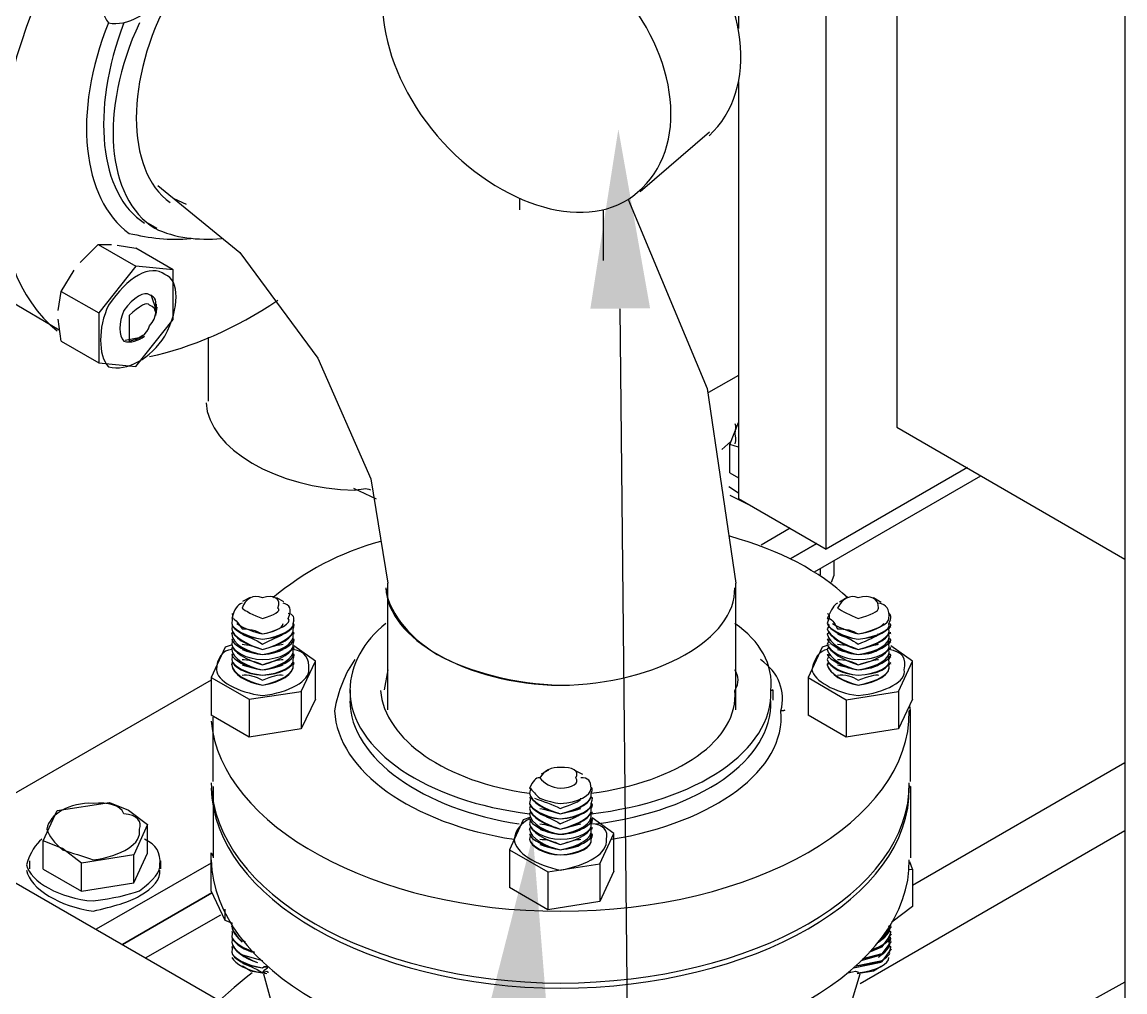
# Model space of a CAD drawing. Header units: inches. Extents: x 0.3 to 33.8, y 15.5 to 37.1.
# Drawn here: x 7.902 to 9.011, y 25.455 to 26.431 of the extents above; entities that cross this region are included whole.
import ezdxf

# ---------------------------------------------------------------- set-up
doc = ezdxf.new("R2010")
doc.units = ezdxf.units.IN
doc.header["$MEASUREMENT"] = 0

# ---------------------------------------------------------------- blocks, each defined once
blk = doc.blocks.new('60298_1')
at = {"transparency": 33554687}
for points in [[(8.4735, 26.1422), (8.5017, 26.3228), (8.5336, 26.1428)], [(8.3704, 25.4353), (8.4157, 25.6123), (8.4303, 25.4301)]]:
    blk.add_hatch(color=21, dxfattribs=at).paths.add_polyline_path(points)
for points in [[(8.6225, 28.0606), (8.6225, 26.4241)], [(8.7108, 25.9004), (8.7108, 28.0095)], [(8.782, 27.9687), (8.782, 26.0233), (9.0113, 25.8906)], [(9.0113, 27.1889), (9.0113, 22.5185)], [(8.6225, 26.3709), (8.6225, 25.9516), (8.7108, 25.9004)], [(8.5935, 26.3198), (8.5238, 26.2599)], [(8.0384, 26.2661), (8.121, 26.1989), (8.1995, 26.0925), (8.2527, 25.9712), (8.2698, 25.8664)], [(8.0544, 26.2532), (8.0668, 26.2475)], [(8.4025, 26.2418), (8.4025, 26.2532)], [(8.512, 26.2516), (8.591, 26.0621), (8.6199, 25.8664)], [(8.4866, 26.1907), (8.4866, 26.2418)], [(8.0286, 26.2284), (8.0374, 26.2232)], [(7.9604, 26.1886), (7.9785, 26.2067)], [(7.9785, 26.2067), (7.9919, 26.2067)], [(7.9785, 26.2067), (8.0162, 26.185)], [(7.9976, 26.2062), (8.0162, 26.2031)], [(8.0539, 26.1814), (8.0162, 26.2031)], [(8.0162, 26.185), (7.979, 26.138)], [(8.0539, 26.1814), (8.0162, 26.185)], [(7.9413, 26.1597), (7.9542, 26.1809)], [(8.0539, 26.1313), (8.0539, 26.1814)], [(7.9382, 26.1406), (7.9413, 26.1597)], [(7.9413, 26.1597), (7.979, 26.138)], [(8.0369, 26.1406), (8.0317, 26.1561)], [(7.8892, 26.1504), (7.9393, 26.121)], [(8.0363, 26.1354), (8.0379, 26.1437)], [(8.0369, 26.1468), (8.0369, 26.1468)], [(8.0369, 26.138), (8.0369, 26.1468)], [(7.9413, 26.1096), (7.9382, 26.1318)], [(7.979, 26.138), (7.979, 26.0879)], [(8.0162, 26.0843), (8.0539, 26.1313)], [(7.9413, 26.1096), (7.979, 26.0879)], [(8.0054, 26.1106), (8.0214, 26.1137)], [(8.0152, 26.1106), (8.0152, 26.1106)], [(8.0234, 26.1153), (8.0162, 26.1111)], [(8.0895, 26.0492), (8.0895, 26.1137)], [(7.979, 26.0879), (8.0162, 26.0843)], [(8.6225, 26.075), (8.5925, 26.0579)], [(8.6137, 25.9774), (8.6137, 26.0058), (8.6225, 26.028)], [(8.6147, 26.0089), (8.6059, 26.0006)], [(8.6225, 26.0032), (8.6137, 26.0058)], [(8.6137, 25.9774), (8.6225, 25.9722)], [(8.6989, 25.8777), (8.8662, 25.9743)], [(8.8528, 25.9826), (8.7108, 25.9004)], [(8.6127, 25.9634), (8.6225, 25.9572)], [(8.2352, 25.9619), (8.2579, 25.9511)], [(8.6137, 25.9547), (8.6359, 25.9438)], [(8.1009, 25.446), (7.2499, 25.9371)], [(8.6746, 25.9216), (8.6452, 25.9046)], [(8.7015, 25.9061), (8.6751, 25.8911)], [(8.6751, 25.8911), (8.7015, 25.9061)], [(8.7185, 25.8891), (8.7185, 25.8741)], [(8.7046, 25.8808), (8.7046, 25.8746)], [(8.7185, 25.8741), (8.7159, 25.8669)], [(8.2698, 25.7388), (8.2698, 25.8664)], [(8.6199, 25.7388), (8.6199, 25.8664)], [(8.1314, 25.8519), (8.1236, 25.8478)], [(8.1577, 25.8519), (8.1649, 25.8478)], [(8.7319, 25.8519), (8.7242, 25.8473)], [(8.7583, 25.8519), (8.766, 25.8473)], [(8.1133, 25.8292), (8.1133, 25.8292)], [(8.1133, 25.8214), (8.1133, 25.8214)], [(8.1758, 25.8292), (8.1758, 25.8292)], [(8.1758, 25.8214), (8.1758, 25.8214)], [(8.7139, 25.8292), (8.7139, 25.8292)], [(8.7139, 25.8214), (8.7139, 25.8214)], [(8.7764, 25.8292), (8.7764, 25.8292)], [(8.7764, 25.8214), (8.7764, 25.8214)], [(8.1133, 25.8142), (8.1133, 25.8142)], [(8.1758, 25.8142), (8.1758, 25.8142)], [(8.7139, 25.8142), (8.7139, 25.8142)], [(8.7764, 25.8142), (8.7764, 25.8142)], [(8.1061, 25.8018), (8.0921, 25.7713)], [(8.1133, 25.8044), (8.1061, 25.8018)], [(8.1133, 25.807), (8.1133, 25.807)], [(8.1133, 25.7992), (8.1133, 25.7992)], [(8.1969, 25.7879), (8.1753, 25.8034)], [(8.1758, 25.807), (8.1758, 25.807)], [(8.1758, 25.7992), (8.1758, 25.7992)], [(8.1773, 25.8023), (8.1773, 25.8023)], [(8.7139, 25.8044), (8.7066, 25.8018), (8.6927, 25.7713), (8.6927, 25.7336)], [(8.7139, 25.8065), (8.7139, 25.8065)], [(8.7139, 25.7992), (8.7139, 25.7992)], [(8.7975, 25.7879), (8.7758, 25.8034)], [(8.7764, 25.8065), (8.7764, 25.8065)], [(8.7764, 25.7992), (8.7764, 25.7992)], [(8.7769, 25.8028), (8.7769, 25.8028)], [(8.7784, 25.8023), (8.7784, 25.8023)], [(8.1133, 25.792), (8.1133, 25.792)], [(8.1758, 25.792), (8.1758, 25.792)], [(8.1825, 25.7574), (8.1969, 25.7879)], [(8.1969, 25.7497), (8.1969, 25.7879)], [(8.7139, 25.792), (8.7139, 25.792)], [(8.7764, 25.792), (8.7764, 25.792)], [(8.7836, 25.7574), (8.7975, 25.7879)], [(8.7975, 25.7497), (8.7975, 25.7879)], [(8.1133, 25.7843), (8.1133, 25.7843)], [(8.1758, 25.7843), (8.1758, 25.7843)], [(8.2698, 25.7791), (8.2661, 25.7589)], [(8.7139, 25.7843), (8.7139, 25.7843)], [(8.7764, 25.7843), (8.7764, 25.7843)], [(8.0921, 25.7688), (7.8169, 25.6102)], [(8.0921, 25.7713), (8.0921, 25.7336)], [(8.0921, 25.7713), (8.1303, 25.7497)], [(8.6927, 25.7713), (8.7309, 25.7491)], [(8.1303, 25.7497), (8.1825, 25.7574)], [(8.1825, 25.7574), (8.1825, 25.7197)], [(8.2321, 25.7486), (8.2321, 25.7589)], [(8.6576, 25.7486), (8.6576, 25.7589)], [(8.7309, 25.7491), (8.7836, 25.7574)], [(8.7836, 25.7574), (8.7836, 25.7197)], [(8.1303, 25.7497), (8.1303, 25.7114)], [(8.1969, 25.7497), (8.1825, 25.7197)], [(8.7309, 25.7491), (8.7309, 25.7114)], [(8.7975, 25.7497), (8.7836, 25.7197)], [(8.7955, 25.7383), (8.7949, 25.7429)], [(8.1303, 25.7114), (8.0921, 25.7336)], [(8.0942, 25.667), (8.0942, 25.7316)], [(8.7309, 25.7114), (8.6927, 25.7336)], [(8.7955, 25.667), (8.7955, 25.7383)], [(8.1825, 25.7197), (8.1303, 25.7114)], [(8.7836, 25.7197), (8.7309, 25.7114)], [(8.7975, 25.5627), (9.0113, 25.6861)], [(8.4314, 25.6784), (8.4242, 25.6743)], [(8.4577, 25.6784), (8.4655, 25.6743)], [(8.0942, 25.6644), (8.0942, 25.6644)], [(8.0942, 25.6619), (8.0942, 25.5901)], [(8.4133, 25.6557), (8.4133, 25.6557)], [(8.4758, 25.6557), (8.4758, 25.6557)], [(8.7955, 25.6619), (8.7955, 25.5901)], [(7.9372, 25.6376), (7.9899, 25.6459)], [(7.9899, 25.6459), (8.009, 25.6381), (8.0281, 25.6236)], [(8.4133, 25.6484), (8.4133, 25.6484)], [(8.4133, 25.6407), (8.4133, 25.6407)], [(8.4758, 25.6484), (8.4758, 25.6484)], [(8.4758, 25.6407), (8.4758, 25.6407)], [(7.9232, 25.5787), (7.9232, 25.6071), (7.9372, 25.6376)], [(8.4138, 25.6309), (8.4061, 25.6283)], [(8.4133, 25.6335), (8.4133, 25.6335)], [(8.497, 25.6144), (8.4753, 25.6304)], [(8.4758, 25.6335), (8.4758, 25.6335)], [(8.0281, 25.5947), (8.0281, 25.6236), (8.0141, 25.5932)], [(8.4061, 25.6283), (8.3921, 25.5983)], [(8.4133, 25.6257), (8.4133, 25.6257)], [(8.4133, 25.6185), (8.4133, 25.6185)], [(8.4758, 25.6257), (8.4758, 25.6257)], [(8.4758, 25.6185), (8.4758, 25.6185)], [(8.4779, 25.6288), (8.4779, 25.6288)], [(8.4133, 25.6113), (8.4133, 25.6113)], [(8.4758, 25.6113), (8.4758, 25.6113)], [(8.483, 25.5839), (8.497, 25.6144)], [(8.497, 25.5767), (8.497, 25.6144)], [(8.7449, 25.4636), (9.0113, 25.6175)], [(7.9615, 25.5565), (7.9615, 25.5849), (7.9424, 25.5994), (7.9232, 25.6071)], [(8.0942, 25.5973), (8.0942, 25.5973)], [(8.3921, 25.5983), (8.3921, 25.5601)], [(8.3921, 25.5983), (8.4309, 25.5761)], [(7.9098, 25.5792), (7.9098, 25.587)], [(8.0141, 25.5648), (8.0141, 25.5932), (7.9615, 25.5849)], [(8.0141, 25.5648), (8.0281, 25.5947)], [(8.0415, 25.5792), (8.0415, 25.587)], [(8.0921, 25.5952), (8.0942, 25.5916)], [(8.0921, 25.557), (8.0921, 25.5952)], [(8.0942, 25.5901), (8.0942, 25.5901)], [(8.7975, 25.5787), (8.7949, 25.586)], [(7.9232, 25.5787), (7.9615, 25.5565)], [(8.0921, 25.5849), (7.9764, 25.5183)], [(8.4309, 25.5761), (8.483, 25.5839)], [(8.4309, 25.5761), (8.4309, 25.5379)], [(8.483, 25.5839), (8.483, 25.5462)], [(8.497, 25.5767), (8.483, 25.5462)], [(8.7944, 25.5782), (8.7975, 25.5787)], [(8.7975, 25.5787), (8.7975, 25.541)], [(7.9615, 25.5565), (8.0141, 25.5648)], [(8.0926, 25.555), (8.0028, 25.5028)], [(8.0028, 25.5028), (8.0926, 25.555)], [(8.1061, 25.5271), (8.0921, 25.557)], [(8.4309, 25.5379), (8.3921, 25.5601)], [(8.483, 25.5462), (8.4309, 25.5379)], [(8.7975, 25.541), (8.7769, 25.5255)], [(8.026, 25.4894), (8.1019, 25.5328)], [(8.1061, 25.5271), (8.1061, 25.5384)], [(8.1138, 25.524), (8.1061, 25.5271)], [(8.1133, 25.5219), (8.1133, 25.5219)], [(8.7671, 25.508), (8.7764, 25.5209)], [(8.7764, 25.5219), (8.7764, 25.5219)], [(8.1133, 25.5147), (8.1133, 25.5147)], [(8.7634, 25.5064), (8.7671, 25.508)], [(8.765, 25.508), (8.765, 25.508)], [(8.7671, 25.5007), (8.7764, 25.5137)], [(8.7764, 25.5147), (8.7764, 25.5147)], [(8.1133, 25.5069), (8.1133, 25.5069)], [(8.1133, 25.4997), (8.1133, 25.4997)], [(8.1236, 25.5075), (8.1267, 25.5054)], [(8.1236, 25.5002), (8.1355, 25.4951)], [(8.7541, 25.4951), (8.766, 25.5002)], [(8.7552, 25.4966), (8.7671, 25.5007)], [(8.7562, 25.4976), (8.7671, 25.5018)], [(8.7629, 25.5054), (8.766, 25.5075)], [(8.7671, 25.4935), (8.7764, 25.5059)], [(8.7671, 25.4858), (8.7764, 25.4987)], [(8.7764, 25.5069), (8.7764, 25.5069)], [(8.7764, 25.4997), (8.7764, 25.4997)], [(8.0281, 25.4904), (8.0281, 25.4904)], [(8.1236, 25.4925), (8.1438, 25.4868)], [(8.7397, 25.4811), (8.7671, 25.4858)], [(8.7407, 25.4816), (8.7671, 25.4868)], [(8.7459, 25.4868), (8.766, 25.4925)], [(8.7474, 25.4884), (8.7671, 25.4935)], [(8.748, 25.4889), (8.7671, 25.494)], [(8.1314, 25.4765), (8.1236, 25.4811)], [(8.1314, 25.4765), (8.1479, 25.4739)], [(8.7381, 25.4796), (8.766, 25.4853)], [(8.7418, 25.4739), (8.7583, 25.4765)], [(8.7583, 25.4765), (8.766, 25.4811)], [(8.1448, 25.4734), (8.1696, 25.3825), (8.2346, 25.3185), (8.4164, 25.2627)], [(8.6416, 25.3102), (8.7154, 25.3758), (8.7449, 25.4734)], [(9.0113, 25.4651), (8.7975, 25.3469)]]:
    blk.add_lwpolyline(points, dxfattribs=at)
at = {"color": 21, "transparency": 33554687}
blk.add_lwpolyline([(8.5032, 26.1421), (8.561, 20.5902), (8.7412, 20.5902)], dxfattribs=at)
at = {"transparency": 33554687}
for points, knots in [([(8.2367, 26.7551), (8.1427, 26.8134), (7.9858, 26.7227), (7.8856, 26.5537), (7.8554, 26.4966), (7.8321, 26.4337), (7.8184, 26.373)], [0, 0, 0, 0, 1, 1, 1, 2, 2, 2, 2]), ([(8.593, 26.3162), (8.6437, 26.3628), (8.6331, 26.4569), (8.5672, 26.5279), (8.5445, 26.5604), (8.5128, 26.5837), (8.4794, 26.595)], [0, 0, 0, 0, 1, 1, 1, 2, 2, 2, 2]), ([(8.247, 26.5434), (8.2468, 26.5531), (8.2405, 26.5587), (8.2315, 26.5589), (8.184, 26.5913), (8.104, 26.5451), (8.0508, 26.4556), (8.0053, 26.3741), (8.0053, 26.2817), (8.0508, 26.249)], [0, 0, 0, 0, 1, 1, 1, 2, 2, 2, 3, 3, 3, 3]), ([(8.5207, 26.2593), (8.4741, 26.2177), (8.3828, 26.2428), (8.3193, 26.3162), (8.257, 26.3899), (8.2463, 26.484), (8.2935, 26.5227), (8.3459, 26.5692), (8.4372, 26.5441), (8.5001, 26.4659), (8.563, 26.397), (8.5737, 26.3029), (8.5207, 26.2593)], [0, 0, 0, 0, 1, 1, 1, 2, 2, 2, 3, 3, 3, 4, 4, 4, 4]), ([(8.0456, 26.5227), (8.0606, 26.5177), (8.0606, 26.4902), (8.0456, 26.4607), (8.0313, 26.4394), (8.0075, 26.4256), (7.9888, 26.4298), (7.9781, 26.4426), (7.9781, 26.4701), (7.9888, 26.4917), (8.0075, 26.5209), (8.0313, 26.5347), (8.0456, 26.5227)], [0, 0, 0, 0, 1, 1, 1, 2, 2, 2, 3, 3, 3, 4, 4, 4, 4]), ([(7.9888, 26.4298), (7.9522, 26.3393), (7.9622, 26.2528), (8.0095, 26.218), (8.0301, 26.2136), (8.05, 26.2105), (8.0715, 26.2129)], [0, 0, 0, 0, 1, 1, 1, 2, 2, 2, 2]), ([(8.0198, 26.4298), (7.979, 26.3418), (7.9865, 26.2532), (8.0353, 26.2232), (8.0559, 26.2132), (8.0784, 26.211), (8.1024, 26.2129)], [0, 0, 0, 0, 1, 1, 1, 2, 2, 2, 2]), ([(8.0456, 26.1767), (8.0606, 26.1709), (8.0606, 26.1434), (8.0456, 26.1148), (8.0313, 26.0925), (8.0075, 26.0788), (7.9888, 26.0838), (7.9781, 26.0957), (7.9781, 26.1232), (7.9888, 26.1457), (8.0075, 26.1741), (8.0313, 26.1878), (8.0456, 26.1767)], [0, 0, 0, 0, 1, 1, 1, 2, 2, 2, 3, 3, 3, 4, 4, 4, 4]), ([(8.0353, 26.1406), (8.038, 26.1498), (8.036, 26.1541), (8.0301, 26.1561), (8.0253, 26.1603), (8.0135, 26.1535), (8.0043, 26.1406), (7.9989, 26.1283), (7.9989, 26.1147), (8.0043, 26.1096), (8.0114, 26.1075), (8.0191, 26.11), (8.025, 26.1148)], [0, 0, 0, 0, 1, 1, 1, 2, 2, 2, 3, 3, 3, 4, 4, 4, 4]), ([(8.0301, 26.1457), (8.0383, 26.1439), (8.0383, 26.1342), (8.0301, 26.1251), (8.028, 26.1165), (8.0197, 26.1117), (8.0095, 26.1096), (8.0094, 26.1176), (8.0094, 26.1272), (8.0095, 26.1354), (8.0197, 26.145), (8.028, 26.1498), (8.0301, 26.1457)], [0, 0, 0, 0, 1, 1, 1, 2, 2, 2, 3, 3, 3, 4, 4, 4, 4]), ([(8.0869, 26.0476), (8.0897, 26.0011), (8.1576, 25.9618), (8.2367, 25.9598), (8.2461, 25.9618), (8.2508, 25.9619), (8.2522, 25.9598)], [0, 0, 0, 0, 1, 1, 1, 2, 2, 2, 2]), ([(8.6188, 26.027), (8.6205, 26.0246), (8.6193, 26.0211), (8.6188, 26.0166), (8.6193, 26.0141), (8.6205, 26.0107), (8.6188, 26.0063)], [0, 0, 0, 0, 1, 1, 1, 2, 2, 2, 2]), ([(8.1231, 25.8411), (8.1261, 25.8506), (8.1344, 25.8554), (8.1438, 25.8514), (8.1549, 25.8554), (8.1632, 25.8506), (8.1592, 25.8411), (8.1632, 25.8388), (8.1549, 25.834), (8.1438, 25.8307), (8.1344, 25.834), (8.1261, 25.8388), (8.1231, 25.8411)], [0, 0, 0, 0, 1, 1, 1, 2, 2, 2, 3, 3, 3, 4, 4, 4, 4]), ([(8.2677, 25.8617), (8.2698, 25.8106), (8.3482, 25.7653), (8.4433, 25.7636), (8.5418, 25.7653), (8.6202, 25.8106), (8.6188, 25.8617)], [0, 0, 0, 0, 1, 1, 1, 2, 2, 2, 2]), ([(8.3193, 25.7946), (8.354, 25.7759), (8.3986, 25.7653), (8.4433, 25.7636), (8.5418, 25.7653), (8.6202, 25.8106), (8.6188, 25.8617)], [0, 0, 0, 0, 1, 1, 1, 2, 2, 2, 2]), ([(8.7221, 25.8411), (8.7268, 25.8505), (8.7351, 25.8553), (8.7428, 25.8514), (8.7557, 25.8553), (8.764, 25.8505), (8.7634, 25.8411), (8.764, 25.8387), (8.7557, 25.8339), (8.7428, 25.8307), (8.7351, 25.8339), (8.7268, 25.8387), (8.7221, 25.8411)], [0, 0, 0, 0, 1, 1, 1, 2, 2, 2, 3, 3, 3, 4, 4, 4, 4]), ([(8.1231, 25.8462), (8.1184, 25.8447), (8.1153, 25.8404), (8.1128, 25.8307), (8.1153, 25.8314), (8.1184, 25.8271), (8.1231, 25.8204)], [0, 0, 0, 0, 1, 1, 1, 2, 2, 2, 2]), ([(8.1231, 25.8204), (8.1294, 25.8207), (8.1368, 25.8189), (8.1438, 25.8152), (8.1608, 25.8189), (8.174, 25.8265), (8.1696, 25.8307), (8.174, 25.8404), (8.1709, 25.8447), (8.1644, 25.8462)], [0, 0, 0, 0, 1, 1, 1, 2, 2, 2, 3, 3, 3, 3]), ([(8.7221, 25.8462), (8.7191, 25.8446), (8.716, 25.8403), (8.7118, 25.8307), (8.716, 25.8313), (8.7191, 25.827), (8.7221, 25.8204)], [0, 0, 0, 0, 1, 1, 1, 2, 2, 2, 2]), ([(8.7221, 25.8204), (8.7301, 25.8206), (8.7376, 25.8188), (8.7428, 25.8152), (8.7616, 25.8188), (8.7748, 25.8264), (8.7738, 25.8307), (8.7748, 25.8403), (8.7717, 25.8446), (8.7634, 25.8462)], [0, 0, 0, 0, 1, 1, 1, 2, 2, 2, 3, 3, 3, 3]), ([(8.1128, 25.8359), (8.114, 25.8346), (8.1133, 25.8324), (8.1128, 25.8256), (8.1133, 25.8203), (8.1273, 25.8122), (8.1438, 25.8101), (8.1619, 25.8122), (8.1759, 25.8203), (8.1747, 25.8256), (8.1759, 25.8324), (8.1753, 25.8346), (8.1696, 25.8359)], [0, 0, 0, 0, 1, 1, 1, 2, 2, 2, 3, 3, 3, 4, 4, 4, 4]), ([(8.7118, 25.8359), (8.7148, 25.8345), (8.7141, 25.8323), (8.7118, 25.8256), (8.7141, 25.8202), (8.7281, 25.8121), (8.7428, 25.8101), (8.7627, 25.8121), (8.7767, 25.8202), (8.7738, 25.8256), (8.7767, 25.8323), (8.776, 25.8345), (8.7738, 25.8359)], [0, 0, 0, 0, 1, 1, 1, 2, 2, 2, 3, 3, 3, 4, 4, 4, 4]), ([(8.1128, 25.8256), (8.1133, 25.8194), (8.1273, 25.8113), (8.1438, 25.8101), (8.1619, 25.8113), (8.1759, 25.8194), (8.1747, 25.8256)], [0, 0, 0, 0, 1, 1, 1, 2, 2, 2, 2]), ([(8.1128, 25.8256), (8.1135, 25.825), (8.1133, 25.8239), (8.1128, 25.8204), (8.1133, 25.8129), (8.1273, 25.8048), (8.1438, 25.7997), (8.1619, 25.8048), (8.1759, 25.8129), (8.1747, 25.8204), (8.1759, 25.8239), (8.1757, 25.825), (8.1747, 25.8256)], [0, 0, 0, 0, 1, 1, 1, 2, 2, 2, 3, 3, 3, 4, 4, 4, 4]), ([(8.1128, 25.8204), (8.1133, 25.8119), (8.1273, 25.8039), (8.1438, 25.7997), (8.1619, 25.8039), (8.1759, 25.8119), (8.1747, 25.8204)], [0, 0, 0, 0, 1, 1, 1, 2, 2, 2, 2]), ([(8.1179, 25.8256), (8.1256, 25.8206), (8.1347, 25.8174), (8.1438, 25.8152), (8.1546, 25.8174), (8.1637, 25.8206), (8.1644, 25.8256)], [0, 0, 0, 0, 1, 1, 1, 2, 2, 2, 2]), ([(8.2677, 25.8256), (8.2453, 25.8083), (8.2322, 25.784), (8.2315, 25.7584), (8.2322, 25.6982), (8.3096, 25.6465), (8.4123, 25.6345)], [0, 0, 0, 0, 1, 1, 1, 2, 2, 2, 2]), ([(8.7118, 25.8256), (8.7141, 25.8193), (8.7281, 25.8112), (8.7428, 25.8101), (8.7627, 25.8112), (8.7767, 25.8193), (8.7738, 25.8256)], [0, 0, 0, 0, 1, 1, 1, 2, 2, 2, 2]), ([(8.7118, 25.8256), (8.7143, 25.8249), (8.7141, 25.8238), (8.7118, 25.8204), (8.7141, 25.8128), (8.7281, 25.8047), (8.7428, 25.7997), (8.7627, 25.8047), (8.7767, 25.8128), (8.7738, 25.8204), (8.7767, 25.8238), (8.7765, 25.8249), (8.7738, 25.8256)], [0, 0, 0, 0, 1, 1, 1, 2, 2, 2, 3, 3, 3, 4, 4, 4, 4]), ([(8.7118, 25.8204), (8.7141, 25.8118), (8.7281, 25.8037), (8.7428, 25.7997), (8.7627, 25.8037), (8.7767, 25.8118), (8.7738, 25.8204)], [0, 0, 0, 0, 1, 1, 1, 2, 2, 2, 2]), ([(8.717, 25.8256), (8.7264, 25.8205), (8.7355, 25.8173), (8.7428, 25.8152), (8.7553, 25.8173), (8.7644, 25.8205), (8.7686, 25.8256)], [0, 0, 0, 0, 1, 1, 1, 2, 2, 2, 2]), ([(8.1128, 25.8152), (8.1135, 25.8176), (8.1133, 25.8165), (8.1128, 25.8152), (8.1133, 25.8054), (8.1273, 25.7974), (8.1438, 25.7946), (8.1619, 25.7974), (8.1759, 25.8054), (8.1747, 25.8152), (8.1759, 25.8165), (8.1757, 25.8176), (8.1747, 25.8152)], [0, 0, 0, 0, 1, 1, 1, 2, 2, 2, 3, 3, 3, 4, 4, 4, 4]), ([(8.1128, 25.8101), (8.1133, 25.8045), (8.1273, 25.7964), (8.1438, 25.7946), (8.1619, 25.7964), (8.1759, 25.8045), (8.1747, 25.8101)], [0, 0, 0, 0, 1, 1, 1, 2, 2, 2, 2]), ([(8.1128, 25.8101), (8.1135, 25.8102), (8.1133, 25.8091), (8.1128, 25.8049), (8.1133, 25.798), (8.1273, 25.7899), (8.1438, 25.7894), (8.1619, 25.7899), (8.1759, 25.798), (8.1747, 25.8049), (8.1759, 25.8091), (8.1757, 25.8102), (8.1747, 25.8101)], [0, 0, 0, 0, 1, 1, 1, 2, 2, 2, 3, 3, 3, 4, 4, 4, 4]), ([(8.1231, 25.8152), (8.1287, 25.8122), (8.1364, 25.81), (8.1438, 25.8049), (8.1528, 25.81), (8.1606, 25.8122), (8.1644, 25.8152)], [0, 0, 0, 0, 1, 1, 1, 2, 2, 2, 2]), ([(8.7118, 25.8152), (8.7143, 25.8175), (8.7141, 25.8164), (8.7118, 25.8152), (8.7141, 25.8053), (8.7281, 25.7972), (8.7428, 25.7946), (8.7627, 25.7972), (8.7767, 25.8053), (8.7738, 25.8152), (8.7767, 25.8164), (8.7765, 25.8175), (8.7738, 25.8152)], [0, 0, 0, 0, 1, 1, 1, 2, 2, 2, 3, 3, 3, 4, 4, 4, 4]), ([(8.7118, 25.8101), (8.7141, 25.8044), (8.7281, 25.7963), (8.7428, 25.7946), (8.7627, 25.7963), (8.7767, 25.8044), (8.7738, 25.8101)], [0, 0, 0, 0, 1, 1, 1, 2, 2, 2, 2]), ([(8.7118, 25.8101), (8.7143, 25.8101), (8.7141, 25.809), (8.7118, 25.8049), (8.7141, 25.7979), (8.7281, 25.7898), (8.7428, 25.7894), (8.7627, 25.7898), (8.7767, 25.7979), (8.7738, 25.8049), (8.7767, 25.809), (8.7765, 25.8101), (8.7738, 25.8101)], [0, 0, 0, 0, 1, 1, 1, 2, 2, 2, 3, 3, 3, 4, 4, 4, 4]), ([(8.7221, 25.8152), (8.7294, 25.8121), (8.7372, 25.8098), (8.7428, 25.8049), (8.7536, 25.8098), (8.7614, 25.8121), (8.7634, 25.8152)], [0, 0, 0, 0, 1, 1, 1, 2, 2, 2, 2]), ([(8.1128, 25.7997), (8.1036, 25.7987), (8.0977, 25.7912), (8.0973, 25.7791), (8.0977, 25.7684), (8.1187, 25.7563), (8.1438, 25.7533), (8.1705, 25.7563), (8.1916, 25.7684), (8.1902, 25.7791), (8.1916, 25.7905), (8.1866, 25.7974), (8.1747, 25.7997)], [0, 0, 0, 0, 1, 1, 1, 2, 2, 2, 3, 3, 3, 4, 4, 4, 4]), ([(8.1128, 25.8049), (8.1133, 25.7971), (8.1273, 25.789), (8.1438, 25.7843), (8.1619, 25.789), (8.1759, 25.7971), (8.1747, 25.8049)], [0, 0, 0, 0, 1, 1, 1, 2, 2, 2, 2]), ([(8.1128, 25.7997), (8.1135, 25.8027), (8.1133, 25.8016), (8.1128, 25.7997), (8.1133, 25.7906), (8.1273, 25.7825), (8.1438, 25.7791), (8.1619, 25.7825), (8.1759, 25.7906), (8.1747, 25.7997), (8.1759, 25.8016), (8.1757, 25.8027), (8.1747, 25.7997)], [0, 0, 0, 0, 1, 1, 1, 2, 2, 2, 3, 3, 3, 4, 4, 4, 4]), ([(8.1231, 25.8049), (8.1287, 25.8047), (8.1364, 25.8025), (8.1438, 25.7997), (8.1528, 25.8025), (8.1606, 25.8047), (8.1644, 25.8049)], [0, 0, 0, 0, 1, 1, 1, 2, 2, 2, 2]), ([(8.1231, 25.7997), (8.1287, 25.7973), (8.1364, 25.7951), (8.1438, 25.7946), (8.1528, 25.7951), (8.1606, 25.7973), (8.1644, 25.7997)], [0, 0, 0, 0, 1, 1, 1, 2, 2, 2, 2]), ([(8.7118, 25.7997), (8.7044, 25.7986), (8.6985, 25.7911), (8.6963, 25.7791), (8.6985, 25.7683), (8.7195, 25.7562), (8.7428, 25.7533), (8.7713, 25.7562), (8.7923, 25.7683), (8.7893, 25.7791), (8.7923, 25.7904), (8.7874, 25.7973), (8.7738, 25.7997)], [0, 0, 0, 0, 1, 1, 1, 2, 2, 2, 3, 3, 3, 4, 4, 4, 4]), ([(8.7118, 25.8049), (8.7141, 25.797), (8.7281, 25.7889), (8.7428, 25.7843), (8.7627, 25.7889), (8.7767, 25.797), (8.7738, 25.8049)], [0, 0, 0, 0, 1, 1, 1, 2, 2, 2, 2]), ([(8.7118, 25.7997), (8.7143, 25.8026), (8.7141, 25.8015), (8.7118, 25.7997), (8.7141, 25.7905), (8.7281, 25.7824), (8.7428, 25.7791), (8.7627, 25.7824), (8.7767, 25.7905), (8.7738, 25.7997), (8.7767, 25.8015), (8.7765, 25.8026), (8.7738, 25.7997)], [0, 0, 0, 0, 1, 1, 1, 2, 2, 2, 3, 3, 3, 4, 4, 4, 4]), ([(8.7221, 25.8049), (8.7294, 25.8046), (8.7372, 25.8024), (8.7428, 25.7997), (8.7536, 25.8024), (8.7614, 25.8046), (8.7634, 25.8049)], [0, 0, 0, 0, 1, 1, 1, 2, 2, 2, 2]), ([(8.7221, 25.7997), (8.7294, 25.7972), (8.7372, 25.795), (8.7428, 25.7946), (8.7536, 25.795), (8.7614, 25.7972), (8.7634, 25.7997)], [0, 0, 0, 0, 1, 1, 1, 2, 2, 2, 2]), ([(8.1128, 25.7946), (8.1135, 25.7953), (8.1133, 25.7942), (8.1128, 25.7894), (8.1133, 25.7831), (8.1273, 25.7751), (8.1438, 25.7739), (8.1619, 25.7751), (8.1759, 25.7831), (8.1747, 25.7894), (8.1759, 25.7942), (8.1757, 25.7953), (8.1747, 25.7946)], [0, 0, 0, 0, 1, 1, 1, 2, 2, 2, 3, 3, 3, 4, 4, 4, 4]), ([(8.1128, 25.7946), (8.1133, 25.7896), (8.1273, 25.7816), (8.1438, 25.7791), (8.1619, 25.7816), (8.1759, 25.7896), (8.1747, 25.7946)], [0, 0, 0, 0, 1, 1, 1, 2, 2, 2, 2]), ([(8.1128, 25.7894), (8.1133, 25.7822), (8.1273, 25.7741), (8.1438, 25.7739), (8.1619, 25.7741), (8.1759, 25.7822), (8.1747, 25.7894)], [0, 0, 0, 0, 1, 1, 1, 2, 2, 2, 2]), ([(8.1128, 25.7843), (8.1135, 25.7879), (8.1133, 25.7868), (8.1128, 25.7843), (8.1133, 25.7757), (8.1273, 25.7676), (8.1438, 25.7636), (8.1619, 25.7676), (8.1759, 25.7757), (8.1747, 25.7843), (8.1759, 25.7868), (8.1757, 25.7879), (8.1747, 25.7843)], [0, 0, 0, 0, 1, 1, 1, 2, 2, 2, 3, 3, 3, 4, 4, 4, 4]), ([(8.1231, 25.7894), (8.1287, 25.7899), (8.1364, 25.7877), (8.1438, 25.7843), (8.1528, 25.7877), (8.1606, 25.7899), (8.1644, 25.7894)], [0, 0, 0, 0, 1, 1, 1, 2, 2, 2, 2]), ([(8.2367, 25.7894), (8.2269, 25.7764), (8.2197, 25.7577), (8.2161, 25.7378), (8.2197, 25.6775), (8.2937, 25.6246), (8.3968, 25.6087)], [0, 0, 0, 0, 1, 1, 1, 2, 2, 2, 2]), ([(8.7118, 25.7946), (8.7143, 25.7952), (8.7141, 25.7941), (8.7118, 25.7894), (8.7141, 25.783), (8.7281, 25.7749), (8.7428, 25.7739), (8.7627, 25.7749), (8.7767, 25.783), (8.7738, 25.7894), (8.7767, 25.7941), (8.7765, 25.7952), (8.7738, 25.7946)], [0, 0, 0, 0, 1, 1, 1, 2, 2, 2, 3, 3, 3, 4, 4, 4, 4]), ([(8.7118, 25.7946), (8.7141, 25.7895), (8.7281, 25.7814), (8.7428, 25.7791), (8.7627, 25.7814), (8.7767, 25.7895), (8.7738, 25.7946)], [0, 0, 0, 0, 1, 1, 1, 2, 2, 2, 2]), ([(8.7118, 25.7894), (8.7141, 25.7821), (8.7281, 25.774), (8.7428, 25.7739), (8.7627, 25.774), (8.7767, 25.7821), (8.7738, 25.7894)], [0, 0, 0, 0, 1, 1, 1, 2, 2, 2, 2]), ([(8.7118, 25.7843), (8.7143, 25.7878), (8.7141, 25.7867), (8.7118, 25.7843), (8.7141, 25.7756), (8.7281, 25.7675), (8.7428, 25.7636), (8.7627, 25.7675), (8.7767, 25.7756), (8.7738, 25.7843), (8.7767, 25.7867), (8.7765, 25.7878), (8.7738, 25.7843)], [0, 0, 0, 0, 1, 1, 1, 2, 2, 2, 3, 3, 3, 4, 4, 4, 4]), ([(8.7221, 25.7894), (8.7294, 25.7898), (8.7372, 25.7875), (8.7428, 25.7843), (8.7536, 25.7875), (8.7614, 25.7898), (8.7634, 25.7894)], [0, 0, 0, 0, 1, 1, 1, 2, 2, 2, 2]), ([(8.1128, 25.7843), (8.1133, 25.7748), (8.1273, 25.7667), (8.1438, 25.7636), (8.1619, 25.7667), (8.1759, 25.7748), (8.1747, 25.7843)], [0, 0, 0, 0, 1, 1, 1, 2, 2, 2, 2]), ([(8.1231, 25.7843), (8.1287, 25.7824), (8.1364, 25.7802), (8.1438, 25.7791), (8.1528, 25.7802), (8.1606, 25.7824), (8.1644, 25.7843)], [0, 0, 0, 0, 1, 1, 1, 2, 2, 2, 2]), ([(8.1231, 25.7739), (8.1287, 25.775), (8.1364, 25.7728), (8.1438, 25.7688), (8.1528, 25.7728), (8.1606, 25.775), (8.1644, 25.7739)], [0, 0, 0, 0, 1, 1, 1, 2, 2, 2, 2]), ([(8.4743, 25.6551), (8.5615, 25.6663), (8.6237, 25.7091), (8.6188, 25.7584), (8.6237, 25.766), (8.6226, 25.7728), (8.6188, 25.7791)], [0, 0, 0, 0, 1, 1, 1, 2, 2, 2, 2]), ([(8.7118, 25.7843), (8.7141, 25.7747), (8.7281, 25.7666), (8.7428, 25.7636), (8.7627, 25.7666), (8.7767, 25.7747), (8.7738, 25.7843)], [0, 0, 0, 0, 1, 1, 1, 2, 2, 2, 2]), ([(8.7221, 25.7843), (8.7294, 25.7823), (8.7372, 25.7801), (8.7428, 25.7791), (8.7536, 25.7801), (8.7614, 25.7823), (8.7634, 25.7843)], [0, 0, 0, 0, 1, 1, 1, 2, 2, 2, 2]), ([(8.7221, 25.7739), (8.7294, 25.7749), (8.7372, 25.7727), (8.7428, 25.7688), (8.7536, 25.7727), (8.7614, 25.7749), (8.7634, 25.7739)], [0, 0, 0, 0, 1, 1, 1, 2, 2, 2, 2]), ([(8.4743, 25.6345), (8.5803, 25.6464), (8.6578, 25.6982), (8.655, 25.7584), (8.6578, 25.7592), (8.6578, 25.7592), (8.655, 25.7584)], [0, 0, 0, 0, 1, 1, 1, 2, 2, 2, 2]), ([(8.0921, 25.7274), (8.1013, 25.6228), (8.2562, 25.5364), (8.4433, 25.5364), (8.6386, 25.5364), (8.7955, 25.627), (8.7944, 25.7378), (8.7955, 25.7387), (8.7955, 25.7388), (8.7944, 25.7378)], [0, 0, 0, 0, 1, 1, 1, 2, 2, 2, 3, 3, 3, 3]), ([(8.4949, 25.6087), (8.5987, 25.6262), (8.6703, 25.6785), (8.6653, 25.7378), (8.6703, 25.7387), (8.6703, 25.7387), (8.6653, 25.7378)], [0, 0, 0, 0, 1, 1, 1, 2, 2, 2, 2]), ([(8.4226, 25.6706), (8.4264, 25.6771), (8.4347, 25.6819), (8.4433, 25.681), (8.4552, 25.6819), (8.4635, 25.6771), (8.4588, 25.6706), (8.4635, 25.6653), (8.4552, 25.6605), (8.4433, 25.6603), (8.4347, 25.6605), (8.4264, 25.6653), (8.4226, 25.6706)], [0, 0, 0, 0, 1, 1, 1, 2, 2, 2, 3, 3, 3, 4, 4, 4, 4]), ([(8.0921, 25.6655), (8.0946, 25.5554), (8.2515, 25.4648), (8.4433, 25.4641), (8.6386, 25.4648), (8.7955, 25.5554), (8.7944, 25.6655)], [0, 0, 0, 0, 1, 1, 1, 2, 2, 2, 2]), ([(8.0921, 25.6603), (8.0946, 25.5504), (8.2515, 25.4598), (8.4433, 25.4589), (8.6386, 25.4598), (8.7955, 25.5504), (8.7944, 25.6603), (8.7955, 25.663), (8.7955, 25.6638), (8.7944, 25.6603)], [0, 0, 0, 0, 1, 1, 1, 2, 2, 2, 3, 3, 3, 3]), ([(8.4226, 25.6706), (8.4187, 25.6712), (8.4156, 25.6669), (8.4123, 25.6603), (8.4156, 25.6579), (8.4187, 25.6536), (8.4226, 25.65)], [0, 0, 0, 0, 1, 1, 1, 2, 2, 2, 2]), ([(8.4226, 25.65), (8.4297, 25.6472), (8.4371, 25.6455), (8.4433, 25.6448), (8.4611, 25.6455), (8.4743, 25.653), (8.4743, 25.6603), (8.4743, 25.6669), (8.4712, 25.6712), (8.4639, 25.6706)], [0, 0, 0, 0, 1, 1, 1, 2, 2, 2, 3, 3, 3, 3]), ([(8.4123, 25.6603), (8.4143, 25.6611), (8.4136, 25.659), (8.4123, 25.6551), (8.4136, 25.6468), (8.4276, 25.6387), (8.4433, 25.6345), (8.4622, 25.6387), (8.4762, 25.6468), (8.4743, 25.6551), (8.4762, 25.659), (8.4756, 25.6611), (8.4743, 25.6603)], [0, 0, 0, 0, 1, 1, 1, 2, 2, 2, 3, 3, 3, 4, 4, 4, 4]), ([(8.4123, 25.6551), (8.4136, 25.6459), (8.4276, 25.6378), (8.4433, 25.6345), (8.4622, 25.6378), (8.4762, 25.6459), (8.4743, 25.6551)], [0, 0, 0, 0, 1, 1, 1, 2, 2, 2, 2]), ([(8.0043, 25.6345), (8.0003, 25.6433), (7.9884, 25.6462), (7.9733, 25.6448), (7.95, 25.6462), (7.929, 25.634), (7.9269, 25.619), (7.929, 25.6119), (7.934, 25.605), (7.9424, 25.5983)], [0, 0, 0, 0, 1, 1, 1, 2, 2, 2, 3, 3, 3, 3]), ([(8.4123, 25.65), (8.4138, 25.6516), (8.4136, 25.6505), (8.4123, 25.6448), (8.4136, 25.6394), (8.4276, 25.6313), (8.4433, 25.6293), (8.4622, 25.6313), (8.4762, 25.6394), (8.4743, 25.6448), (8.4762, 25.6505), (8.476, 25.6516), (8.4743, 25.65)], [0, 0, 0, 0, 1, 1, 1, 2, 2, 2, 3, 3, 3, 4, 4, 4, 4]), ([(8.4123, 25.6448), (8.4136, 25.6385), (8.4276, 25.6304), (8.4433, 25.6293), (8.4622, 25.6304), (8.4762, 25.6385), (8.4743, 25.6448)], [0, 0, 0, 0, 1, 1, 1, 2, 2, 2, 2]), ([(8.4123, 25.6448), (8.4138, 25.6441), (8.4136, 25.643), (8.4123, 25.6397), (8.4136, 25.632), (8.4276, 25.6239), (8.4433, 25.619), (8.4622, 25.6239), (8.4762, 25.632), (8.4743, 25.6397), (8.4762, 25.643), (8.476, 25.6441), (8.4743, 25.6448)], [0, 0, 0, 0, 1, 1, 1, 2, 2, 2, 3, 3, 3, 4, 4, 4, 4]), ([(8.4175, 25.65), (8.4259, 25.6471), (8.435, 25.6439), (8.4433, 25.6397), (8.4549, 25.6439), (8.464, 25.6471), (8.4639, 25.65)], [0, 0, 0, 0, 1, 1, 1, 2, 2, 2, 2]), ([(7.9424, 25.5983), (7.9516, 25.5948), (7.9635, 25.592), (7.9733, 25.588), (8.0019, 25.592), (8.0229, 25.6041), (8.0198, 25.619), (8.0229, 25.6262), (8.0179, 25.6331), (8.0043, 25.6345)], [0, 0, 0, 0, 1, 1, 1, 2, 2, 2, 3, 3, 3, 3]), ([(8.4123, 25.6397), (8.4136, 25.631), (8.4276, 25.623), (8.4433, 25.619), (8.4622, 25.623), (8.4762, 25.631), (8.4743, 25.6397)], [0, 0, 0, 0, 1, 1, 1, 2, 2, 2, 2]), ([(8.4123, 25.6345), (8.4138, 25.6367), (8.4136, 25.6356), (8.4123, 25.6345), (8.4136, 25.6245), (8.4276, 25.6164), (8.4433, 25.6138), (8.4622, 25.6164), (8.4762, 25.6245), (8.4743, 25.6345), (8.4762, 25.6356), (8.476, 25.6367), (8.4743, 25.6345)], [0, 0, 0, 0, 1, 1, 1, 2, 2, 2, 3, 3, 3, 4, 4, 4, 4]), ([(8.4226, 25.6397), (8.429, 25.6387), (8.4367, 25.6365), (8.4433, 25.6345), (8.4531, 25.6365), (8.4609, 25.6387), (8.4639, 25.6397)], [0, 0, 0, 0, 1, 1, 1, 2, 2, 2, 2]), ([(8.4226, 25.6345), (8.429, 25.6313), (8.4367, 25.629), (8.4433, 25.6242), (8.4531, 25.629), (8.4609, 25.6313), (8.4639, 25.6345)], [0, 0, 0, 0, 1, 1, 1, 2, 2, 2, 2]), ([(8.4123, 25.6293), (8.4039, 25.6252), (8.398, 25.6177), (8.3968, 25.6087), (8.398, 25.5949), (8.419, 25.5828), (8.4433, 25.5777), (8.4708, 25.5828), (8.4919, 25.5949), (8.4897, 25.6087), (8.4919, 25.6171), (8.4869, 25.624), (8.4743, 25.6242)], [0, 0, 0, 0, 1, 1, 1, 2, 2, 2, 3, 3, 3, 4, 4, 4, 4]), ([(8.4123, 25.6293), (8.4136, 25.6236), (8.4276, 25.6155), (8.4433, 25.6138), (8.4622, 25.6155), (8.4762, 25.6236), (8.4743, 25.6293)], [0, 0, 0, 0, 1, 1, 1, 2, 2, 2, 2]), ([(8.4123, 25.6293), (8.4138, 25.6293), (8.4136, 25.6282), (8.4123, 25.6242), (8.4136, 25.6171), (8.4276, 25.609), (8.4433, 25.6087), (8.4622, 25.609), (8.4762, 25.6171), (8.4743, 25.6242), (8.4762, 25.6282), (8.476, 25.6293), (8.4743, 25.6293)], [0, 0, 0, 0, 1, 1, 1, 2, 2, 2, 3, 3, 3, 4, 4, 4, 4]), ([(8.4123, 25.6242), (8.4136, 25.6162), (8.4276, 25.6081), (8.4433, 25.6035), (8.4622, 25.6081), (8.4762, 25.6162), (8.4743, 25.6242)], [0, 0, 0, 0, 1, 1, 1, 2, 2, 2, 2]), ([(8.4123, 25.619), (8.4138, 25.6218), (8.4136, 25.6207), (8.4123, 25.619), (8.4136, 25.6097), (8.4276, 25.6016), (8.4433, 25.5983), (8.4622, 25.6016), (8.4762, 25.6097), (8.4743, 25.619), (8.4762, 25.6207), (8.476, 25.6218), (8.4743, 25.619)], [0, 0, 0, 0, 1, 1, 1, 2, 2, 2, 3, 3, 3, 4, 4, 4, 4]), ([(8.4226, 25.6242), (8.429, 25.6238), (8.4367, 25.6216), (8.4433, 25.619), (8.4531, 25.6216), (8.4609, 25.6238), (8.4639, 25.6242)], [0, 0, 0, 0, 1, 1, 1, 2, 2, 2, 2]), ([(8.4226, 25.619), (8.429, 25.6164), (8.4367, 25.6142), (8.4433, 25.6138), (8.4531, 25.6142), (8.4609, 25.6164), (8.4639, 25.619)], [0, 0, 0, 0, 1, 1, 1, 2, 2, 2, 2]), ([(7.9217, 25.6087), (7.9154, 25.6041), (7.9103, 25.5957), (7.9062, 25.5829), (7.9103, 25.5662), (7.9397, 25.5492), (7.9733, 25.5467), (7.9934, 25.5492), (8.0101, 25.5532), (8.0198, 25.557)], [0, 0, 0, 0, 1, 1, 1, 2, 2, 2, 3, 3, 3, 3]), ([(8.0198, 25.557), (8.0347, 25.5674), (8.0416, 25.5771), (8.0405, 25.5829), (8.0416, 25.5954), (8.037, 25.6034), (8.025, 25.6087)], [0, 0, 0, 0, 1, 1, 1, 2, 2, 2, 2]), ([(8.4123, 25.6138), (8.4138, 25.6144), (8.4136, 25.6133), (8.4123, 25.6087), (8.4136, 25.6022), (8.4276, 25.5942), (8.4433, 25.5932), (8.4622, 25.5942), (8.4762, 25.6022), (8.4743, 25.6087), (8.4762, 25.6133), (8.476, 25.6144), (8.4743, 25.6138)], [0, 0, 0, 0, 1, 1, 1, 2, 2, 2, 3, 3, 3, 4, 4, 4, 4]), ([(8.4123, 25.6138), (8.4136, 25.6087), (8.4276, 25.6007), (8.4433, 25.5983), (8.4622, 25.6006), (8.4762, 25.6087), (8.4743, 25.6138)], [0, 0, 0, 0, 1, 1, 1, 2, 2, 2, 2]), ([(8.4123, 25.6087), (8.4136, 25.6013), (8.4276, 25.5932), (8.4433, 25.5932), (8.4622, 25.5932), (8.4762, 25.6013), (8.4743, 25.6087)], [0, 0, 0, 0, 1, 1, 1, 2, 2, 2, 2]), ([(8.4226, 25.6087), (8.429, 25.609), (8.4367, 25.6067), (8.4433, 25.6035), (8.4531, 25.6067), (8.4609, 25.609), (8.4639, 25.6087)], [0, 0, 0, 0, 1, 1, 1, 2, 2, 2, 2]), ([(8.4226, 25.6035), (8.429, 25.6015), (8.4367, 25.5993), (8.4433, 25.5983), (8.4531, 25.5993), (8.4609, 25.6015), (8.4639, 25.6035)], [0, 0, 0, 0, 1, 1, 1, 2, 2, 2, 2]), ([(8.0921, 25.588), (8.0946, 25.4788), (8.2515, 25.3883), (8.4433, 25.3866), (8.6386, 25.3883), (8.7955, 25.4788), (8.7944, 25.588)], [0, 0, 0, 0, 1, 1, 1, 2, 2, 2, 2]), ([(7.9062, 25.5777), (7.9103, 25.5584), (7.9397, 25.5414), (7.9733, 25.5364), (7.9934, 25.5414), (8.0101, 25.5454), (8.0198, 25.5519)], [0, 0, 0, 0, 1, 1, 1, 2, 2, 2, 2]), ([(8.1128, 25.5209), (8.1134, 25.5237), (8.1133, 25.5229), (8.1128, 25.5209), (8.1133, 25.5167), (8.1176, 25.5115), (8.1231, 25.5054)], [0, 0, 0, 0, 1, 1, 1, 2, 2, 2, 2]), ([(8.7634, 25.5054), (8.7734, 25.5128), (8.7767, 25.5174), (8.7738, 25.5209), (8.7767, 25.523), (8.7766, 25.5239), (8.7738, 25.5209)], [0, 0, 0, 0, 1, 1, 1, 2, 2, 2, 2]), ([(8.1128, 25.5157), (8.1135, 25.5169), (8.1133, 25.5158), (8.1128, 25.5106), (8.1133, 25.5072), (8.1214, 25.5005), (8.1334, 25.4951)], [0, 0, 0, 0, 1, 1, 1, 2, 2, 2, 2]), ([(8.1128, 25.5106), (8.1135, 25.5095), (8.1133, 25.5084), (8.1128, 25.5054), (8.1133, 25.498), (8.1256, 25.4902), (8.1386, 25.4847)], [0, 0, 0, 0, 1, 1, 1, 2, 2, 2, 2]), ([(8.7634, 25.5002), (8.7734, 25.5054), (8.7767, 25.51), (8.7738, 25.5106), (8.7767, 25.5158), (8.7765, 25.5169), (8.7738, 25.5157)], [0, 0, 0, 0, 1, 1, 1, 2, 2, 2, 2]), ([(8.7634, 25.4899), (8.7734, 25.4979), (8.7767, 25.5025), (8.7738, 25.5054), (8.7767, 25.5084), (8.7765, 25.5095), (8.7738, 25.5106)], [0, 0, 0, 0, 1, 1, 1, 2, 2, 2, 2]), ([(8.1128, 25.5002), (8.1135, 25.5021), (8.1133, 25.501), (8.1128, 25.4951), (8.1133, 25.4899), (8.1274, 25.4818), (8.1438, 25.4796), (8.1462, 25.4818), (8.1478, 25.4819), (8.1489, 25.4796)], [0, 0, 0, 0, 1, 1, 1, 2, 2, 2, 3, 3, 3, 3]), ([(8.7634, 25.4847), (8.7734, 25.4905), (8.7767, 25.4951), (8.7738, 25.4951), (8.7767, 25.501), (8.7765, 25.5021), (8.7738, 25.5002)], [0, 0, 0, 0, 1, 1, 1, 2, 2, 2, 2]), ([(8.1128, 25.4951), (8.1133, 25.489), (8.1274, 25.4809), (8.1438, 25.4796), (8.1465, 25.4809), (8.1484, 25.481), (8.1489, 25.4796)], [0, 0, 0, 0, 1, 1, 1, 2, 2, 2, 2]), ([(8.1128, 25.4899), (8.1159, 25.4836), (8.1289, 25.4764), (8.1438, 25.4744), (8.1473, 25.4764), (8.15, 25.4766), (8.1489, 25.4744)], [0, 0, 0, 0, 1, 1, 1, 2, 2, 2, 2]), ([(8.7325, 25.4744), (8.74, 25.4766), (8.7427, 25.4764), (8.7428, 25.4744), (8.7612, 25.4764), (8.7741, 25.4836), (8.7738, 25.4899)], [0, 0, 0, 0, 1, 1, 1, 2, 2, 2, 2]), ([(8.1334, 25.4744), (8.069, 25.4243), (8.0066, 25.352), (7.9578, 25.2678), (7.834, 25.0531), (7.834, 24.8201), (7.9578, 24.7463)], [0, 0, 0, 0, 1, 1, 1, 2, 2, 2, 2]), ([(8.1231, 25.4847), (8.1287, 25.4818), (8.1364, 25.4795), (8.1438, 25.4744), (8.1469, 25.4795), (8.1492, 25.4797), (8.1489, 25.4796)], [0, 0, 0, 0, 1, 1, 1, 2, 2, 2, 2])]:
    blk.add_open_spline(points, degree=3, knots=knots, dxfattribs=at)
for points in [[(7.9372, 26.4969), (7.8583, 26.3441), (7.8581, 26.1833), (7.9372, 26.1199)], [(8.0043, 26.4298), (7.9705, 26.3413), (7.9793, 26.2574), (8.025, 26.2284)], [(8.0301, 26.0941), (8.0721, 26.1032), (8.1162, 26.1221), (8.1592, 26.1509)], [(8.2625, 25.9082), (8.2223, 25.8977), (8.1848, 25.8774), (8.1541, 25.8514)], [(8.7325, 25.8514), (8.7041, 25.8784), (8.6645, 25.8994), (8.6137, 25.9134)], [(8.2677, 25.8617), (8.2698, 25.8396), (8.2883, 25.8139), (8.3193, 25.7946)], [(8.655, 25.7584), (8.6578, 25.7841), (8.6447, 25.8084), (8.6188, 25.8256)], [(8.6653, 25.7378), (8.6703, 25.7577), (8.6631, 25.7765), (8.6447, 25.7894)], [(8.2625, 25.7584), (8.2663, 25.7091), (8.3284, 25.6663), (8.4123, 25.6551)], [(8.2315, 25.7481), (8.2322, 25.6897), (8.3054, 25.6389), (8.402, 25.6242)], [(8.4794, 25.6242), (8.5827, 25.6377), (8.6578, 25.6889), (8.655, 25.7481)], [(8.0198, 25.5519), (8.0347, 25.5596), (8.0416, 25.5693), (8.0405, 25.5777)], [(8.1128, 25.5209), (8.1133, 25.5155), (8.1181, 25.5101), (8.1231, 25.5054)], [(8.1128, 25.5106), (8.1133, 25.5061), (8.1219, 25.4992), (8.1334, 25.4951)], [(8.1128, 25.5054), (8.1133, 25.4969), (8.1261, 25.489), (8.1386, 25.4847)]]:
    blk.add_open_spline(points, degree=3, dxfattribs=at)

msp = doc.modelspace()

# ---------------------------------------------------------------- block references
msp.add_blockref('60298_1', (0, 0))

doc.saveas('drawing.dxf')
